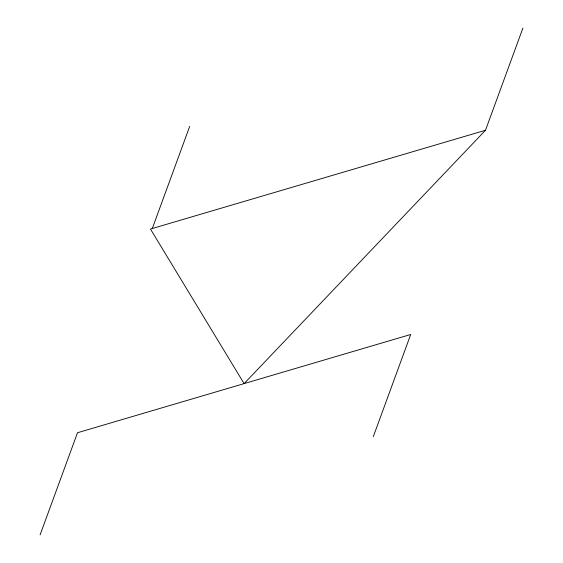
<?xml version="1.0" encoding="UTF-8"?>
<svg xmlns="http://www.w3.org/2000/svg" width="563" height="563" viewBox="0 0 563 563"><rect width="100%" height="100%" fill="white"/><g stroke="black" fill="none" stroke-linecap="round" stroke-linejoin="round"><path stroke-width="0.84" d="M40.114 534.85L77.504 432.736L410.709 334.485L373.318 436.599M152.292 228.515L189.682 126.401M485.496 130.264L150.462 229.05L244.11 383.614L485.496 130.264L522.886 28.15"/></g></svg>
